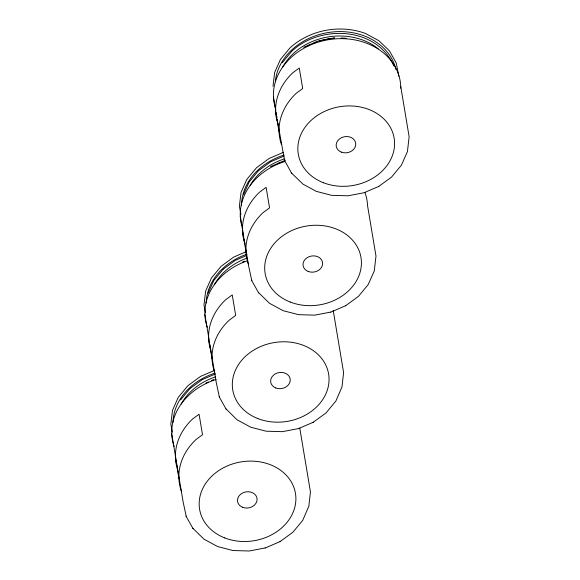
<?xml version="1.0" encoding="UTF-8"?>
<svg xmlns="http://www.w3.org/2000/svg" width="580" height="580" viewBox="0 0 580 580"><rect width="100%" height="100%" fill="white"/><g stroke="black" fill="none" stroke-linecap="round" stroke-linejoin="round"><path stroke-width="0.87" d="M272.999 86.362L274.652 72.478L280.445 59.421L290.138 47.734C310.286 29.681 340.119 24.164 365.48 33.452L378.958 40.752L389.361 50.736L396.241 63.003L398.902 76.321M243.542 194.597L249.132 182.011L258.361 170.853M208.155 293.168L213.744 280.582L222.974 269.425M282.286 62.683L291.515 51.526M180.59 399.91L189.819 388.752M291.624 51.403C320.262 24.201 377.007 26.883 393.791 65.924M258.47 170.73L270.671 161.791L284.251 155.969M223.082 269.308L235.292 260.362L246.471 255.57M378.682 186.456L391.551 177.088L401.389 165.206L407.428 151.619L409.139 136.728L400.736 86.507M189.928 388.636L202.13 379.69L215.709 373.875M345.528 305.783L358.396 296.416L368.235 284.534L374.274 270.947L375.985 256.055L367.582 205.835A63.967 52.592 -9.5 0 0 364.885 192.371M313.149 422.312L326.018 412.946L335.856 401.063L341.99 386.947L343.606 372.585L333.232 310.605M279.995 541.64L292.856 532.273L302.702 520.39L308.836 506.282L310.445 491.912L299.78 428.163M258.375 292.407L269.439 303.26L283.12 310.684L298.627 314.672L314.759 315.143L330.839 312.069M225.997 408.936L237.061 419.789L250.741 427.213L266.046 431.186L282.38 431.672L298.461 428.605M192.843 528.264L203.906 539.117L217.58 546.541L232.885 550.514L249.226 551L265.306 547.933M303.681 47.248L318.601 40.861L334.704 37.801M283.257 152.41L269.171 158.449L256.512 167.729L246.819 179.416L241.026 192.473L239.373 206.357L240.975 214.346M270.526 166.576L285.447 160.189M378.899 186.361L363.914 192.777L347.913 195.808L331.579 195.329L316.274 191.356L302.985 184.15L291.537 173.079M246.217 251.698L233.791 257.02L221.125 266.3L211.439 277.994L205.639 291.044L203.986 304.928L205.588 312.917M330.76 312.105L345.745 305.689M214.723 370.315L200.629 376.348L187.971 385.627L178.278 397.322L172.485 410.372L170.832 424.263L172.434 432.252M298.374 428.642L313.367 422.218M265.219 547.97L280.205 541.546M245.289 245.949L248.682 266.213L251.814 280.713M209.931 344.672L216.304 382.742L219.436 397.249M171.738 433.891L183.149 502.07L186.281 516.577M291.791 173.536L284.534 160.348L277.856 123.09M251.539 280.22L258.637 292.864M219.16 396.749L226.258 409.4M185.999 516.077L193.104 528.728M273.434 96.664L275.79 110.758M276.087 112.52L276.385 114.282M276.675 116.043L276.972 117.805M277.269 119.567L277.559 121.329M275.645 111.469L279.074 131.994M240.28 215.992L243.817 237.133M244.115 238.895L244.405 240.656M244.702 242.425L244.999 244.187M242.483 230.804L245.92 251.321M204.892 314.563L209.046 339.358M209.337 341.127L209.634 342.896M208.604 338.35L212.041 358.875M175.45 457.678L178.887 478.203M177.582 469.524A63.967 52.592 -9.5 0 1 177.074 467.879M176.632 466.204A63.967 52.592 -9.5 0 1 192.654 418.941L199.078 414.229L202.514 434.746L196.083 439.459A63.967 52.592 -9.5 0 0 181.576 491.666M174.145 446.549A63.967 52.592 -9.5 0 1 216.115 379.494M181.149 404.108A58.935 48.452 -9.5 0 1 215.55 376.855M206.052 383.112A56.506 46.458 -9.5 0 1 208.329 381.959M211.461 380.538A56.506 46.458 -9.5 0 1 213.875 379.581M173 422.378A61.219 50.33 -9.5 0 1 214.614 373.23M278.045 124.127A63.967 52.592 -9.5 0 1 277.508 122.496M277.037 120.836A63.967 52.592 -9.5 0 1 292.842 72.732L299.273 68.019L302.709 88.537L296.279 93.249A63.967 52.592 -9.5 0 0 281.481 144.652M275.399 80.932A61.219 50.33 -9.5 0 1 333.087 31.915A61.219 50.33 -9.5 0 1 395.966 69.556M275.565 108.503A63.967 52.592 -9.5 0 1 328.802 39.65A63.967 52.592 -9.5 0 1 400.765 88.218M282.844 66.874A58.935 48.452 -9.5 0 1 378.254 48.792M307.748 45.885A56.506 46.458 -9.5 0 1 309.256 45.102M313.961 42.978A56.506 46.458 -9.5 0 1 316.383 42.05M319.652 40.962A56.506 46.458 -9.5 0 1 321.305 40.484M322.98 40.042A56.506 46.458 -9.5 0 1 324.677 39.643M326.388 39.28A56.506 46.458 -9.5 0 1 330.701 38.577M332.427 38.374A56.506 46.458 -9.5 0 1 334.145 38.215M341.062 38.019A56.506 46.458 -9.5 0 1 346.231 38.338M244.89 243.455A63.967 52.592 -9.5 0 1 259.688 192.06L266.118 187.347L269.555 207.865L263.124 212.577A63.967 52.592 -9.5 0 0 248.327 263.98M241.526 205.356A61.219 50.33 -9.5 0 1 283.99 155.056M242.686 228.65A63.967 52.592 -9.5 0 1 242.15 227.012M241.671 225.352A63.967 52.592 -9.5 0 1 284.657 161.595M250.132 185.419A58.935 48.452 -9.5 0 1 284.084 158.949M277.639 163.683A56.506 46.458 -9.5 0 1 280.002 162.632M210.475 349.377A63.967 52.592 -9.5 0 1 225.808 299.613L232.239 294.901L235.668 315.418L229.238 320.131A63.967 52.592 -9.5 0 0 214.738 372.338M207.299 327.221A63.967 52.592 -9.5 0 1 206.763 325.59M206.292 323.93A63.967 52.592 -9.5 0 1 247.617 260.71M214.303 284.78A58.935 48.452 -9.5 0 1 247 258.114M242.259 262.262A56.506 46.458 -9.5 0 1 244.622 261.21M206.154 303.05A61.219 50.33 -9.5 0 1 246.935 254.185M224.685 537.899A48.589 39.947 -9.5 0 0 295.873 497.459A48.589 39.947 -9.5 0 0 222.01 468.582A48.589 39.947 -9.5 0 0 224.685 537.899M242.65 507.311A9.86 8.105 -9.5 0 0 257.092 499.104A9.86 8.105 -9.5 0 0 242.106 493.247A9.86 8.105 -9.5 0 0 242.65 507.311M323.379 182.715A48.589 39.947 -9.5 0 0 394.56 142.267A48.589 39.947 -9.5 0 0 320.696 113.397A48.589 39.947 -9.5 0 0 323.379 182.715M341.337 152.119A9.86 8.105 -9.5 0 0 355.779 143.912A9.86 8.105 -9.5 0 0 340.793 138.054A9.86 8.105 -9.5 0 0 341.337 152.119M290.225 302.042A48.589 39.947 -9.5 0 0 361.405 261.594A48.589 39.947 -9.5 0 0 287.542 232.725A48.589 39.947 -9.5 0 0 290.225 302.042M308.183 271.447A9.86 8.105 -9.5 0 0 322.625 263.24A9.86 8.105 -9.5 0 0 307.639 257.382A9.86 8.105 -9.5 0 0 308.183 271.447M257.846 418.572A48.589 39.947 -9.5 0 0 329.027 378.131A48.589 39.947 -9.5 0 0 255.164 349.254A48.589 39.947 -9.5 0 0 257.846 418.572M275.805 387.976A9.86 8.105 -9.5 0 0 290.246 379.777A9.86 8.105 -9.5 0 0 275.261 373.919A9.86 8.105 -9.5 0 0 275.805 387.976"/></g></svg>
